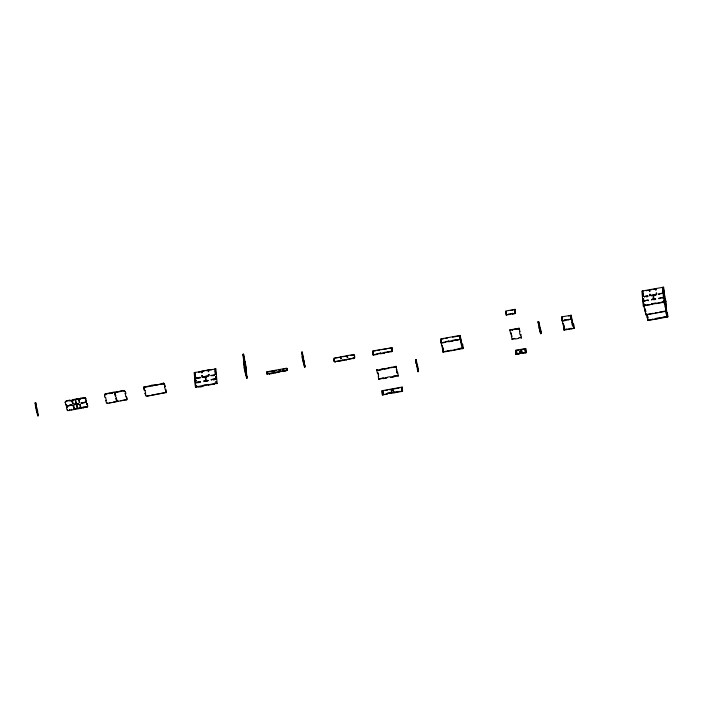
<?xml version="1.0" encoding="UTF-8"?>
<svg xmlns="http://www.w3.org/2000/svg" width="703" height="703" viewBox="0 0 703 703"><rect width="100%" height="100%" fill="white"/><g stroke="black" fill="none" stroke-linecap="round" stroke-linejoin="round"><path stroke-width="1.05" d="M244.662 367.08L244.257 367.537L243.713 361.992L244.301 362.273L243.809 362.37L243.264 356.816L243.844 357.098L243.352 357.194L243.036 354.259L243.528 354.171L246.199 367.388L245.637 367.423M243.036 354.259L243.625 354.549M243.15 355.542L243.642 355.446L243.528 354.171M243.247 355.911L243.642 355.446M243.379 358.091L243.862 358.003M505.852 312.369L506.345 312.281L505.852 312.369L505.677 311.034L515.062 309.329L514.86 312.027L515.352 311.939L514.86 312.027M510.984 310.462L513.067 310.085M243.484 359.374L243.976 359.286L243.739 355.823M514.772 311.657L515.062 309.329M243.581 359.743L243.976 359.286M505.87 313.274L506.459 313.556L505.87 313.274L506.081 314.926L515.466 313.222L515.352 311.939M244.31 361.043L243.853 361.456L244.31 361.043L244.872 363.302M244.925 361.869L244.442 361.957L244.925 361.869L245.101 363.785M506.573 314.839L506.081 314.926M508.744 314.373L512.645 313.336L512.768 314.03L515 313.626L515.255 311.57M303.388 362.397L303.23 360.639L303.722 360.551L303.881 362.309L303.388 362.397L302.264 357.897L302.158 356.614L302.738 356.904L302.246 356.992L301.763 352.141L302.255 352.054L305.058 366.869L304.566 366.957L303.696 363.846L303.344 359.848M506.503 314.777L508.805 314.434M243.827 363.266L244.319 363.179M195.531 387.45L194.169 372.564L194.661 372.476L195.531 387.45L196.023 387.353L195.794 385.385L196.374 385.675M195.355 374.04L194.775 373.759L195.355 374.04L195.153 372.388L201.585 371.615M202.192 372.801L201.981 371.149L207.983 370.059L206.076 370.797M207.983 370.059L208.185 371.711L208.677 371.623L208.475 369.963L214.907 369.189M215.303 368.724L215.883 369.013L215.39 369.101L215.505 370.376L215.39 369.101M643.728 305.577L643.263 305.99L641.901 291.104L663.527 287.175L664.889 302.053L664.397 302.141M198.413 372.186L200.531 371.799M204.072 371.158L201.981 371.149M211.735 369.769L208.475 369.963M301.877 353.424L302.369 353.328L302.255 352.054M646.145 290.726L648.263 290.339M651.804 289.698L649.713 289.689L649.923 291.341M653.808 289.337L655.706 288.599L655.917 290.251M663.614 287.545L662.542 287.351L662.744 289.003M301.965 353.794L302.369 353.328M243.941 364.549L244.433 364.453L244.073 359.655M201.699 372.889L202.095 372.423M215.013 370.463L215.417 369.998M642.507 292.299L642.999 292.211L642.885 290.928L642.393 291.016L642.595 292.668L642.999 292.211M649.431 291.429L649.827 290.963M655.82 289.873L656.294 288.88M662.648 288.634L663.122 287.641M35.185 402.916L35.739 402.889L35.185 402.916L35.739 403.504L35.15 403.214L35.651 407.512L37.76 415.825L38.252 415.737L35.677 402.828L35.958 406.053L35.466 406.149M244.029 364.919L244.433 364.453M194.889 375.033L195.469 375.323L194.889 375.033L195.206 377.968L195.698 377.88L195.381 374.945M215.346 374.304L215.03 371.369L215.619 371.659L215.839 374.207L215.346 374.304L215.522 371.281M642.929 296.508L642.612 293.573L643.201 293.863M663.254 289.821L663.57 292.747L663.078 292.835L662.762 289.908L663.254 289.821L663.5 291.894M215.619 371.659L215.03 371.369M642.727 294.856L643.219 294.759M662.876 291.183L663.368 291.095M35.37 405.772L35.862 405.684M36.486 405.886L35.994 405.983L36.134 407.424L38.252 415.737M202.49 376.896L202.086 377.362L201.884 375.71L202.376 375.622L202.578 377.274L202.376 375.622M208.369 374.532L208.958 374.813L208.369 374.532L208.58 376.184M649.818 295.901L649.616 294.249L650.196 294.531M656.303 294.724L656.101 293.063L656.681 293.353M36.512 406.211L36.02 406.299L36.494 408.179L36.978 408.083M69.861 400.499L65.502 401.36L65.221 402.52L65.528 401.685L66.513 401.501L66.39 400.807L69.834 400.183L69.948 400.877L73.393 400.253L73.27 399.559L77.198 398.838L77.321 399.541L80.766 398.909L80.643 398.214L85.16 397.784L80.669 398.539M105.705 393.654L112.673 392.784L104.817 394.207L105.828 394.348L105.705 393.654L105.828 394.348M112.585 392.406L120.046 391.439L116.636 392.388L112.585 392.406L112.708 393.1M123.394 390.437L119.985 391.386L124.466 390.631L123.517 391.132M145.539 386.738L144.036 386.685L145.503 386.413L145.626 387.107L152.015 385.947L151.892 385.253L155.829 384.541L155.952 385.235L162.305 383.75L152.015 385.947M163.694 383.109L162.244 383.697L163.694 383.109L164.001 384.55L164.458 384.146L164.001 384.55M202.473 375.991L201.884 375.71M302.264 357.897L302.756 357.801L302.457 353.706M303.16 357.774L303.652 357.686M642.841 296.13L643.333 296.042L643.104 293.485M662.991 292.466L663.483 292.378M73.297 399.875L77.233 399.163M245.646 366.623L247.131 378.056L246.639 378.144L244.31 368.767L244.802 368.671L244.521 364.831M35.528 406.817L36.02 406.729M69.922 400.561L73.367 399.937M77.295 399.216L80.731 398.592M145.6 386.791L151.892 385.253M35.616 407.195L36.108 407.107M75.177 399.998L75.669 399.902L76.442 403.232L75.95 403.32L75.203 400.315L75.669 399.902M114.492 392.845L114.984 392.757L115.758 396.079L115.266 396.167L114.519 393.162L114.984 392.757M302.448 358.644L302.756 357.801M196.638 377.959L196.761 378.653L196.638 377.959L200.083 377.335L200.197 378.029M203.642 377.406L203.518 376.711L207.447 375.991L207.57 376.685M208.483 375.806L208.976 375.718L208.861 374.435M210.891 375.367L214.424 375.121L210.988 375.745M246.34 368.987L245.751 368.697M647.806 295.875L644.37 296.499L647.806 295.875L647.929 296.569L646.206 296.886M649.73 295.524L650.213 295.436L650.108 294.162M651.373 295.945L651.25 295.251L655.178 294.531L655.301 295.225L653.579 295.541M656.215 294.346L656.707 294.258L656.593 292.975M658.737 294.601L658.623 293.907L662.059 293.283L662.182 293.977M35.651 407.512L36.134 407.424M71.961 400.903L72.427 400.499L73.2 403.821L72.708 403.909L71.934 400.587L72.708 403.909M302.483 358.961L302.94 358.556M85.836 398.452L85.371 398.856L85.836 398.452L86.68 404.111L87.137 403.707L86.68 404.111M104.51 395.051C105.432 394.989 103.719 395.807 105.099 397.626L105.555 397.213L106.338 400.534L105.845 400.622L106.338 400.534M125.152 391.299C124.106 391.589 126.294 391.694 125.732 393.865L125.213 393.636L125.732 393.865M143.851 388.214L144.317 387.81L143.851 388.214L144.405 390.473L144.897 390.385L144.405 390.473M196.664 378.276L200.083 377.335M203.545 377.028L207.447 375.991M651.277 295.568L656.707 294.258M658.649 294.223L662.059 293.283M197.622 378.495L199.344 378.188M204.626 377.221L206.585 376.87M212.728 375.754L214.45 375.437L214.327 374.743M653.702 295.664L655.794 295.286M205.645 380.314L205.329 377.388L205.821 377.3L205.434 378.662M653.544 295.84L653.86 298.766L653.377 298.854L653.052 295.928L653.641 296.209M195.337 380.209L195.926 380.499L195.337 380.209L195.654 383.144L196.146 383.047L195.829 380.121M215.803 379.471L215.487 376.544L216.067 376.826M644.106 304.206L643.517 303.924L643.069 298.749L643.649 299.039M663.535 298.01L663.219 295.084L663.799 295.365M663.948 294.469L664.405 296.71M303.722 360.551L303.23 360.639M66.249 404.366C65.678 403.759 66.926 408.777 66.996 407.371M85.933 401.105L86.425 401.018M165.02 386.395L164.555 386.808L165.02 386.395L164.458 384.146M245.119 371.825L245.611 371.729L244.802 368.671M72.681 403.592L73.2 403.821M245.145 372.142L245.611 371.729M303.687 361.562L303.23 361.966L303.714 361.878M79.193 402.731C80.195 403.425 76.882 394.313 79.685 402.634M643.183 300.023L643.676 299.935M663.324 296.358L663.817 296.271M304.012 361.834L303.529 361.931L304.566 366.957M205.548 379.945L206.137 380.226L205.821 377.3M653.28 298.485L653.772 298.388M37.206 410.86L37.698 410.772M69.474 404.954L71.442 404.603L71.565 405.297L67.629 406.009L67.506 405.315M85.291 402.468L81.39 403.504L81.267 402.81L83.235 402.45M246.059 372.862L246.577 373.091L246.015 370.841M71.53 404.972L67.629 406.009M74.421 404.383L78.349 403.663M81.293 403.127L85.204 402.098M197.13 382.871L197.007 382.177L200.452 381.553L200.566 382.247M203.888 380.929L207.912 380.587L203.888 380.929L204.011 381.624M214.696 378.961L211.26 379.585L214.696 378.961L214.819 379.655L213.097 379.963M303.476 362.774L303.968 362.686L303.819 360.929M644.862 301.411L644.739 300.717L648.175 300.093L648.298 300.787M655.548 298.749L651.619 299.469L655.548 298.749L655.671 299.443L653.702 299.803M662.428 297.501L659.019 298.441L662.428 297.501L662.551 298.195M74.509 404.761L74.386 404.058L74.509 404.761L78.446 404.04L78.323 403.346L78.446 404.04M245.523 373.644L246.015 373.557M197.033 382.494L200.452 381.553M215.707 379.102L216.199 379.014L215.979 376.457M643.289 301.306L643.781 301.218L643.561 298.661M663.439 297.641L663.931 297.554L663.711 294.996M36.828 412.072L37.918 411.844M73.147 405.464L73.639 405.376L74.413 408.698L73.92 408.786L73.147 405.464L73.92 408.786M197.991 382.713L199.714 382.406M204.995 381.439L207.939 380.903L207.816 380.209M303.661 363.521L303.968 362.686M334.259 358.89L333.855 359.356L334.347 359.268L334.171 357.932L340.604 357.159L335.322 358.117M341.254 358.829L340.999 356.693L347.089 355.973L342.721 356.773M347.739 357.642L347.493 355.516L353.925 354.734L350.753 355.314M372.678 352.3L373.17 352.203L372.678 352.3L372.502 350.964L392.054 347.8M643.386 301.684L643.781 301.218M36.855 412.389L37.347 412.301M73.174 405.789L73.639 405.376M76.908 405.104C75.063 405.64 79.386 411.756 76.882 404.787M80.406 407.608L80.898 407.52L80.406 407.608L79.659 404.603L80.124 404.199M116.364 398.513L116.97 400.956L116.478 401.044L115.731 398.039L116.197 397.634M303.696 363.846L304.153 363.433M373.618 351.149L375.666 350.779M377.713 350.402L379.761 350.032M381.817 349.663L386.931 348.732M388.979 348.354L391.035 347.985M460.166 335.401L460.562 339.294L441.036 342.783L440.702 338.943L460.166 335.401L462.811 348.547L460.5 339.241M562.18 320.805L561.776 316.921L571.161 315.208L573.718 327.976M440.878 340.278L441.37 340.19L440.878 340.278L440.799 339.321L443.338 338.855M445.394 338.486L447.451 338.108M452.583 337.176L458.743 336.06M538.146 321.605L538.639 321.517L540.765 330.076L541.073 333.591L540.581 333.679L539.131 328.073L538.146 321.605L540.273 330.164L540.449 331.28L539.957 331.377L540.414 330.964L541.073 333.591M561.873 317.29L562.365 317.202M568.665 316.06L571.258 315.585M126.452 396.554C125.415 396.844 127.594 396.949 127.041 399.119L126.522 398.891L127.041 399.119M145.152 393.469L145.618 393.065L145.152 393.469L146.391 396.387L166.022 392.494M165.767 389.4C165.24 388.864 166.251 392.951 166.33 391.65M246.358 374.734L245.892 375.147L246.384 375.059M354.4 355.226L353.917 355.314L354.497 355.604L354.664 357.519L354.171 357.607L354.576 357.142M391.553 348.468L392.046 348.38L391.553 348.468L391.668 349.743L392.248 350.032L391.668 349.743M459.867 337.73L460.456 338.02L459.964 338.108L459.753 336.456L460.342 336.737M538.718 322.475L538.138 322.194L538.718 322.475L538.639 321.517M562.444 318.16L561.952 318.248M570.871 317.536L571.451 317.818L570.959 317.914L570.757 316.253L571.337 316.543M266.727 373.847L267.219 373.75L266.727 373.847L266.525 372.186L266.991 371.782L286.648 368.205L286.762 368.899M340.762 358.917L341.157 358.451M347.247 357.73L347.642 357.273M273.564 372.599L273.353 370.947L273.942 371.237L274.056 372.511L273.564 372.599L273.845 370.859M279.847 369.769L280.427 370.05L279.847 369.769L280.049 371.421L280.541 371.333L280.339 369.681M282.597 369.33L287.167 368.434L287.369 370.086L286.877 370.173M267.078 372.159L276.393 370.463M278.458 370.086L280.532 369.708M214.67 383.636L216.146 383.372L215.935 381.72L216.427 381.632L216.665 383.601L217.157 383.513L215.795 368.636M372.906 354.848L373.398 354.76L372.906 354.848L372.695 353.196L373.188 353.108L373.073 351.834M663.808 301.859L663.667 300.26L664.256 300.541M273.942 371.237L273.353 370.947M304.461 365.683L304.953 365.595M216.524 382.001L215.935 381.72M441.282 339.813L441.106 342.836M538.243 323.468L538.735 323.38L538.63 322.106M562.462 319.065L562.066 319.531L562.558 319.443L562.356 317.782M665.205 300.568L665.697 300.48L663.342 288.705M334.426 360.806L333.934 360.903L334.426 360.806L334.575 361.825L335.559 361.65L334.479 361.447M538.34 323.846L538.735 323.38M67.55 409.621C66.688 409.673 68.129 411.185 69.729 410.332L69.615 409.638L69.729 410.332M73.894 408.469L74.413 408.698M87.234 406.369L87.699 405.956L87.427 407.116L85.458 407.476L85.335 406.782L83.367 407.134L83.49 407.828L71.697 409.981L71.574 409.278M106.865 402.468C105.643 403.197 107.656 401.975 107.076 403.54L126.707 399.647L120.503 400.772M116.935 400.64L116.478 401.044M246.428 377.08L246.92 376.993L245.637 372.054M269.214 373.715L267.158 373.697L269.126 373.337L269.24 374.031L271.209 373.68L271.086 372.985L278.95 371.553L282.878 370.841L283.001 371.536L284.97 371.175L286.903 370.499L287.167 368.434M304.408 366.527L305.058 366.869M665.231 300.893L665.636 300.427L666.629 311.148L645.995 314.909L643.632 305.199M78.455 408.03L75.511 408.566L75.634 409.26M204.257 385.139L196.489 386.949L197.868 386.307C197.587 387.898 205.1 386.527 204.257 385.139L208.185 384.427L208.308 385.121L214.696 383.961L214.573 383.267L216.146 383.372M246.454 377.397L246.92 376.993M275.022 372.265L275.137 372.959L286.815 370.121M304.443 366.843L304.9 366.439M339.426 360.876L335.489 361.588L349.312 359.145L342.37 360.34M353.152 358.055L354.233 358.249L349.25 359.084L353.152 358.055L353.275 358.75M373.302 354.382L373.425 355.085L377.353 354.365L377.23 353.671L380.578 353.064L380.692 353.758L384.629 353.047L384.506 352.344L391.896 351.72L392.265 350.938L391.87 351.403M645.688 305.216L644.124 305.111L644.431 306.561L643.939 306.649L644.431 306.561M645.626 305.164L652.112 304.373L651.989 303.678L655.917 302.967L656.04 303.661L662.428 302.501L662.305 301.807L663.781 301.534L664.089 302.984L664.555 302.571L664.089 302.984M69.641 409.963L71.697 409.981M85.362 407.099L83.49 407.828M195.443 387.072L195.935 386.984M214.608 383.583L204.353 385.516M216.665 383.601L217.157 383.513M269.152 373.662L271.112 373.302M373.328 354.707L380.666 353.442M380.604 353.381L387.942 352.115M387.871 352.062L391.782 351.025M663.527 287.175L664.792 301.675L643.263 305.99M79.536 408.223L83.367 407.134M85.432 407.151L87.392 406.8L87.207 406.044M109.123 402.845L111.188 402.468M113.262 402.09L118.429 401.149M147.402 395.877L149.467 395.499M151.54 395.13L164.985 392.678M271.209 373.68L275.137 372.959M339.514 361.254L342.431 360.393M460.07 339.382L456.168 340.419L456.045 339.725L452.706 340.331L452.829 341.025L448.901 341.737L448.778 341.043L445.438 341.658L445.553 342.352L441.625 343.064L441.009 342.458L443.356 352.089L442.925 347.88M460.008 339.329L460.474 338.916M512.566 329.769L516.468 328.732L516.591 329.426L518.823 329.022L519.192 328.231L509.807 329.944L510.396 330.225M562.558 319.443L562.699 321.034L564.931 320.63L564.808 319.935L568.832 319.593M571.003 319.136L571.469 318.723L573.78 328.029M665.679 301.649L665.187 301.736L665.741 301.701M538.454 325.12L538.946 325.032L538.832 323.758M562.11 320.753L571.565 319.1L571.161 315.208M665.214 302.053L665.706 301.965L665.117 299.399L665.838 302.079L665.346 302.167M510.325 330.173L512.628 329.821M568.771 319.54L571.073 319.188M665.75 303.204L665.407 302.87L665.662 305.743M511.046 332.853C510.466 332.229 511.802 337.598 511.863 336.157M519.447 331.324C520.202 331.095 519.025 333.064 520.299 334.953L520.765 334.54L520.299 334.953M539.104 327.747L539.596 327.66L540.581 333.679M442.249 345.375L441.756 345.463M442.582 347.941L443.004 352.15L463.154 348.486L462.038 345.226L461.572 345.63L460.755 342.335L461.221 341.922M539.131 328.073L539.623 327.985M563.349 323.661C562.251 322.563 564.676 325.551 564.166 326.965L563.683 327.053M571.75 322.132C572.427 320.717 571.311 324.338 572.576 325.436L573.033 325.032M644.994 308.81C643.878 307.782 646.277 310.357 645.741 311.816L645.222 311.587L645.741 311.816M665.741 309.417L664.555 302.571M644.871 310.401L645.363 310.313M665.02 306.736L665.513 306.649M540.273 330.164L540.765 330.076M572.892 324.232L573.727 324.083L574.158 328.292L564.078 330.12L563.657 325.911L564.166 326.965M442.582 348.767L443.066 348.679M563.648 326.737L564.14 326.649M540.352 331.131L540.844 331.034M442.609 349.083L443.101 348.996M462.073 345.762L462.469 345.296M540.449 331.5L540.941 331.412M573.068 325.568L573.463 325.102M462.091 346.667L462.671 346.948M573.086 326.473L573.674 326.754L573.56 325.48M646.268 313.749C645.31 314.048 647.305 314.294 645.995 314.909M666.418 310.085L665.952 310.489L667.481 316.622M665.952 310.489L666.444 310.401M443.233 351.395L443.813 351.676M459.252 348.477L462.688 347.853M511.371 336.245L512.153 339.575L512.522 338.784L514.007 338.512M519.429 337.528L520.923 337.255L521.046 337.95C523.014 337.51 517.426 337.229 518.805 338.363L514.877 339.074L514.754 338.38L512.153 339.575M564.799 329.276L564.421 330.059L562.084 320.427L562.602 320.665M573.692 327.66L573.226 328.064M653.201 313.266L647.05 314.39L647.797 317.607M655.258 312.897L657.314 312.519M659.361 312.15L665.521 311.025L666.268 314.03L666.734 313.626L666.268 314.03M443.751 351.623L450.254 350.507M455.852 349.488L462.231 348.257M563.991 329.751L567.031 328.872M568.103 329.066L570.071 328.705M666.585 312.826L667.516 313.046M666.672 313.784L667.252 314.074M418.347 370.314L418.461 371.597L417.969 371.685L415.535 359.611L416.027 359.523L418.153 368.082L418.443 370.692L417.951 370.78L418.443 370.692M666.892 316.341L667.015 317.035L666.778 315.058L667.367 315.348M415.64 361.474L416.132 361.386L416.027 359.523M415.728 361.852L416.132 361.386M656.672 318.195L659.625 317.659L659.739 318.354L648.509 320.076M663.948 316.877L667.384 316.253M647.955 320.111L647.7 320.55L667.85 316.886L667.419 312.677M660.548 317.888L666.919 316.658M377.124 369.778L376.659 370.182L377.124 369.778C376.843 371.289 381.87 370.376 381.052 369.057L384.4 368.451L384.515 369.145L388.451 368.434L388.328 367.739L395.719 367.107L396.097 366.325L397.195 373.038L397.661 372.634L397.195 373.038M381.175 369.76L384.427 368.776M391.694 367.449L384.488 368.829M377.221 370.156L381.149 369.435M391.764 367.502L396.097 366.325M415.842 363.126L416.334 363.038L416.22 361.755M377.871 372.783C376.817 373.1 379.022 373.1 378.486 375.261M396.378 369.734L396.87 369.646M416.492 365.753L416.984 365.665L416.334 363.038M416.519 366.07L416.984 365.665M525.238 352.563L525.633 352.098L525.264 352.88L523.032 353.284L522.909 352.59L518.981 353.31L519.095 354.004L516.863 354.409L516.248 353.802L516.028 354.558L515.598 350.349L525.668 348.521L526.099 352.73L525.668 348.521M518.717 350.173L515.598 350.349M520.73 349.813L525.765 348.89M378.196 376.175C378.987 375.982 377.669 377.625 378.97 379.497L379.348 378.715L383.276 377.994L383.399 378.689L386.712 377.766M417.749 369.128L418.232 369.04M516.028 351.245L516.23 352.897L516.028 351.245L516.52 351.157L516.723 352.809L516.52 351.157M525.123 351.28L524.921 349.628L525.501 349.918M418.329 369.418L417.837 369.506L417.969 371.685M516.116 351.623L516.608 351.535M519.912 351.904L519.789 351.21L521.758 350.85L521.881 351.544L519.912 351.904L521.758 350.85M516.134 352.528L516.626 352.431M525.036 350.902L525.616 351.192L525.413 349.54M386.738 378.082C385.701 377.159 391.255 376.149 390.666 377.37L394.014 376.764L393.891 376.061L398.408 375.639L393.917 376.386M383.276 377.994L378.97 379.497M516.248 353.802L516.028 354.558M525.176 352.502L518.981 353.31M383.372 378.372L385.877 377.915M393.979 376.439L390.666 377.37M516.345 354.18L516.863 354.409M382.45 391.633L383.038 391.923L382.45 391.633L382.45 394.945L382.028 390.736L402.169 387.072L402.599 391.281L402.134 390.648L401.764 391.439L397.836 392.151L397.713 391.457L387.098 393.39L390.437 392.775L390.56 393.478L397.836 392.151M385.297 390.534L387.423 390.147M389.541 389.77L399.084 388.03M401.422 388.188L402.002 388.469L401.422 388.188L401.624 389.84L402.116 389.752L401.624 389.84M391.378 391.378L391.255 390.683L393.223 390.323L393.346 391.017L393.223 390.323M391.281 391L393.249 390.648M383.153 393.197L382.564 392.915L383.153 393.197L382.942 391.545M387.098 393.39L387.221 394.084L383.284 394.796L383.17 394.102L382.801 394.884M402.16 390.973L402.169 387.072M382.766 394.568L387.221 394.084M402.23 391.026L401.641 390.745M664.599 296.877L664.432 294.961M664.001 294.891L664.37 296.394M664.625 299.487L665.029 301.306M663.931 297.554L664.177 299.671M664.186 298.353L664.581 300.181M665.486 303.608L666.075 306.183M665.486 304.223L665.6 305.497M666.629 311.148L664.159 300.172M667.85 316.886L665.855 307.826L665.363 307.914M658.992 298.125L659.106 298.819M662.991 317.378L662.964 317.053M649.317 290.154L649.335 291.051M651.619 299.469L651.743 300.163M651.989 303.678L652.112 304.373M655.714 318.696L655.688 318.38M652.375 319.303L652.349 318.986M644.37 296.499L644.493 297.193M644.739 300.717L648.175 300.093M642.612 293.573L642.858 295.655M646.558 314.478L648.043 320.489L647.929 319.795L648.447 320.023M574.158 328.292L571.082 328.846L570.959 328.152M570.977 318.811L571.1 319.505M561.776 316.921L562.813 321.095M563.657 325.911L564.078 330.12M519.192 328.231L519.965 331.561M520.765 334.54L521.538 337.862M514.877 312.932L515 313.626M519.789 351.21L521.881 351.544M519.095 354.004L516.74 353.714M508.708 314.056L508.831 314.751M512.54 329.443L512.654 330.138M511.072 333.178L511.898 336.482M509.807 329.944L510.58 333.266M459.999 336.816L461.889 344.426M459.982 339.004L460.105 339.707M458.294 348.978L458.268 348.662M447.679 350.911L447.653 350.586M442.275 345.691L443.101 349.215M415.535 359.611L416.712 364.365M417.011 365.982L418.461 371.597M397.661 372.634L398.434 375.956M395.604 366.412L395.719 367.107M396.351 369.418L397.169 372.722M401.764 391.439L397.713 391.457M394.374 392.063L394.488 392.757M377.23 353.671L377.353 354.365M373.188 353.108L373.17 352.203M379.348 378.715L379.462 379.409M377.898 373.1L378.715 376.404M382.028 390.736L382.45 394.945M376.632 369.866L377.406 373.188M301.763 352.141L302.931 356.834M302.975 358.873L303.881 362.309M304.188 363.759L304.997 366.817M284.847 370.481L284.97 371.175M280.541 371.333L280.049 371.421M278.95 371.553L279.073 372.247M266.991 371.782L267.114 372.476M243.818 361.14L244.38 363.389M244.749 367.607L244.222 365.674M245.496 370.613L246.085 373.179M246.946 377.309L247.131 378.056M216.199 379.014L216.146 377.678M211.26 379.585L211.383 380.279M164.484 384.462L165.047 386.712M165.794 389.717L166.356 391.966M164.528 386.483L165.302 389.805M165.838 391.738L166.049 392.81M162.217 383.372L162.34 384.066M144.036 386.685L144.343 388.126M144.871 390.06L145.644 393.381M143.825 387.898L144.379 390.147M145.126 393.153L145.714 395.727M124.466 390.631L124.686 391.703M125.213 393.636L125.986 396.958M126.522 398.891L126.733 399.963M119.958 391.061L120.072 391.756M115.011 393.074L115.758 396.079M116.223 397.951L116.97 400.956M104.817 394.207L105.028 395.279M105.81 400.306L106.399 402.881M87.137 403.707L87.726 406.272M85.16 397.784L85.344 398.539M85.907 400.789L86.654 403.794M85.186 398.109L85.371 398.856M81.267 402.81L81.39 403.504M80.151 404.515L80.898 407.52M71.565 405.297L71.442 404.603M66.39 400.807L66.513 401.501M66.275 404.682L67.022 407.687M67.585 409.946L67.769 410.693M65.194 402.204L65.783 404.779M66.504 407.459L67.093 410.034M35.247 402.977L35.748 404.981M243.133 354.637L243.774 357.845M244.205 359.989L244.635 362.124M665.653 302.826L665.908 305.7M662.305 301.807L662.428 302.501M653.86 298.766L653.922 299.434M647.621 316.28L647.815 318.512M647.27 316.341L647.7 320.55M645.6 304.847L645.723 305.541M644.01 303.837L644.247 305.805M643.517 303.924L643.658 305.524M568.745 319.224L568.868 319.918M564.808 319.935L564.931 320.63M525.633 352.098L525.756 352.792M525.141 352.185L525.264 352.88M523.032 353.284L522.909 352.59M520.923 337.255L521.046 337.95M518.7 328.327L518.823 329.022M516.468 328.732L516.591 329.426M512.645 313.336L512.768 314.03M510.299 329.856L510.422 330.551M506.257 311.904L506.459 313.556M506.476 314.461L506.599 315.155M462.723 344.277L463.154 348.486M456.045 339.725L456.168 340.419M454.929 349.268L455.052 349.962L451.115 350.674L450.992 349.98M452.706 340.331L452.829 341.025M448.778 341.043L448.901 341.737M442.67 348.319L443.004 352.15M441.625 343.064L441.502 342.37M401.914 388.1L402.257 391.343M397.819 375.349L397.942 376.043M391.958 347.423L392.142 348.758M392.16 349.655L392.362 351.307M393.891 376.061L394.014 376.764M391.668 367.133L391.791 367.827M387.845 351.737L387.968 352.431M388.328 367.739L388.451 368.434M390.56 393.478L390.437 392.775M384.506 352.344L384.629 353.047M384.4 368.451L384.515 369.145M380.578 353.064L380.692 353.758M383.17 394.102L383.284 394.796M354.497 355.604L354.664 357.519M353.829 354.356L354.004 355.692M354.084 357.238L354.233 358.249M349.224 358.767L349.347 359.461M347.001 355.604L347.15 357.361M346.271 359.303L346.394 359.998M342.343 360.015L342.466 360.709M340.516 356.781L340.665 358.539M335.463 361.272L335.586 361.966M334.514 361.184L334.575 361.825M333.767 358.987L334.022 361.272M286.789 369.804L286.903 370.499M282.878 370.841L283.001 371.536M269.126 373.337L269.24 374.031M267.131 373.381L267.254 374.075M246.182 368.557L245.716 368.961L246.243 368.609L246.129 367.335L245.707 367.476M246.287 374.119L246.639 378.144M245.242 367.52L244.714 365.586M244.169 367.168L244.31 368.767M216.427 381.632L216.568 383.223M214.81 368.811L214.925 370.094M214.573 383.267L214.696 383.961M208.308 385.121L208.185 384.427M201.489 371.237L201.603 372.511M197.991 387.002L197.868 386.307M196.286 385.297L196.392 386.571M194.661 372.476L194.872 374.128M155.952 385.235L155.829 384.541M145.503 386.413L145.626 387.107M116.513 391.685L116.636 392.388M109.141 393.03L109.264 393.724M85.335 406.782L85.458 407.476M84.202 398.285L84.079 397.59M80.643 398.214L80.766 398.909M79.439 407.854L79.562 408.548M77.198 398.838L77.321 399.541M76.442 403.232L75.95 403.32M73.27 399.559L73.393 400.253M69.834 400.183L69.948 400.877M37.426 411.932L37.76 415.825M245.048 369.479L244.591 369.892L245.048 369.479M36.855 410.104L36.389 410.517L36.855 410.104M38.067 414.99L37.602 415.394L38.067 414.99M540.959 332.317L540.563 332.783L540.959 332.317M647.762 317.071L647.296 317.484L647.762 317.071M417.81 368.97L417.345 369.374L417.81 368.97M462.319 348.635L462.196 347.941L462.319 348.635"/></g></svg>
